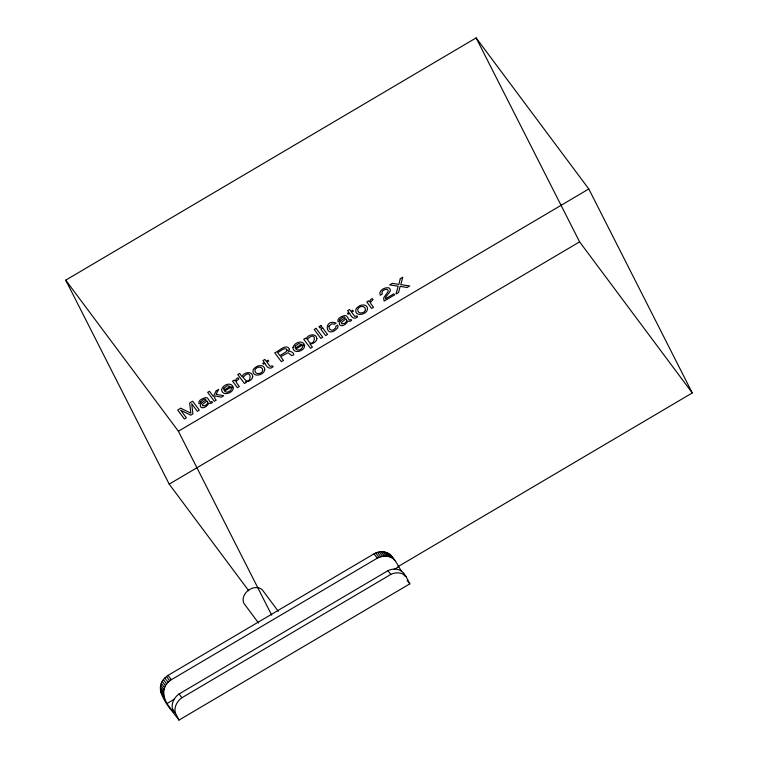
<?xml version="1.0" encoding="UTF-8"?>
<svg xmlns="http://www.w3.org/2000/svg" width="758" height="758" viewBox="0 0 758 758"><rect width="100%" height="100%" fill="white"/><g stroke="black" fill="none" stroke-linecap="round" stroke-linejoin="round"><path stroke-width="1.14" d="M178.983 720.1L175.325 712.766A14.753 11.654 -36.7 0 1 181.361 698.071L391.327 574.138A14.753 11.654 -36.7 0 1 406.051 576.573L409.803 583.85L178.983 720.1C170.825 708.664 148.994 687.771 168.039 675.378L374.026 553.814C388.636 545.798 395.411 561.034 401.569 571.504M406.326 576.999L403.237 572.802A14.753 11.654 -36.7 0 0 388.503 570.357L178.537 694.3A14.753 11.654 -36.7 0 0 172.511 708.995L174.094 712.236C163.235 702.552 158.081 685.99 173.449 678.486L375.598 559.158C381.265 555.377 390.133 554.629 394.823 560.361M248.776 590.814L169.205 484.125L65.719 280.157L476.128 37.9L588.795 188.969L692.281 392.938L397.969 566.662M65.719 280.157L178.395 431.226L588.795 188.969M169.205 484.125L579.605 241.868L692.281 392.938M167.404 703.272L174.52 699.065M394.16 569.419L398.225 567.022M390.503 554.837L393.762 559.215M389.271 553.861L392.54 558.239M387.888 553.056L391.156 557.433M403.578 574.194L404.914 575.985L403.512 573.219M386.372 552.449L389.64 556.817M407.112 580.249L409.803 583.85M384.742 552.032L388.011 556.41M383.027 551.815L386.286 556.192M381.246 551.815L384.514 556.192M379.436 552.014L382.695 556.391M377.607 552.421L380.867 556.798M375.797 553.027L379.057 557.395M387.935 570.641L390.758 574.412M374.026 553.814L377.294 558.191M278.319 611.318L263.727 591.752A11.531 9.105 -36.7 0 0 249.685 589.421A11.531 9.105 -36.7 0 0 243.934 603.434L258.525 622.991M168.039 675.378L171.308 679.746M166.485 676.524L169.745 680.892M179.068 693.93L181.882 697.711M164.865 678.022L168.124 682.399M163.453 679.689L166.713 684.067M162.259 681.47L165.528 685.848M161.331 683.346L164.59 687.724M160.668 685.27L163.936 689.638M160.298 687.193L163.567 691.571M160.222 689.088L163.491 693.466M160.45 690.917L163.709 695.294M160.961 692.632L164.23 697.009M172.691 709.469L175.505 713.25M391.554 555.984L392.549 557.935M476.128 37.9L579.605 241.868M178.395 431.226L271.743 615.221M243.147 377.323C251.429 389.764 253.267 365.318 243.147 377.323M207.768 402.337L207.01 404.204L205.257 405.625L202.452 405.805L202.651 404.374L206.858 400.925L207.768 402.337M346.823 320.255L346.065 322.122L344.312 323.543L341.507 323.723L341.706 322.292L345.913 318.843L346.823 320.255M385.519 297.866L385.509 298.756L393.809 293.858L394.586 294.89L384.145 301.049L383.624 297.951L388.001 291.678L388.248 290.75L387.3 289.442C384.903 288.741 380.459 291.261 382.269 294.066L380.317 295.213C377.92 290.655 385.149 286.704 389.081 287.945C393.222 290.949 386.239 294.729 385.519 297.866M221.611 389.565C221.81 396.965 234.213 393.051 233.322 387.13L231.446 388.248C231.455 391.308 226.651 393.61 224.501 391.1L232.839 386.173C229.863 381.786 222.672 385.225 221.611 389.565M292.948 347.458C293.156 354.858 305.559 350.945 304.659 345.023L302.783 346.131C302.793 349.192 297.989 351.504 295.838 348.993L304.176 344.066C301.201 339.669 294.009 343.118 292.948 347.458M316.901 338.475C316.759 341.82 312.988 344.009 309.908 343.819L312.391 347.145L310.477 348.273L303.712 339.196L305.569 338.096L306.213 338.959C307.587 334.411 316.039 332.696 316.901 338.475M307.435 339.025C313.225 352.498 319.516 328.129 307.435 339.025M200.633 401.759L200.737 402.792L198.956 403.843C197.535 400.186 203.305 398.054 206.081 397.533C208.933 397.315 209.227 403.929 211.927 401.588L212.534 402.394L211.292 403.284L208.782 403.322C203.523 412.144 194.209 406.042 206.081 400.016L205.361 399.144L203.608 399.428L200.633 401.759M339.688 319.677L339.792 320.71L338.011 321.762C336.59 318.104 342.36 315.972 345.136 315.451C347.988 315.233 348.273 321.847 350.982 319.506L351.589 320.312L350.348 321.202L347.837 321.24C342.578 330.062 333.264 323.96 345.136 317.934L344.416 317.062L342.654 317.346L339.688 319.677M287.178 350.139L286.05 351.854L279.892 355.616L277.618 352.555C279.816 352.034 285.34 345.856 287.178 350.139M236.382 381.103L236.524 382.79L239.32 386.542L237.406 387.67L232.545 381.151L234.364 380.08L235.207 381.208L236.373 378.848L237.993 377.768L238.855 378.924L236.382 381.103M370.605 301.883L370.747 303.56L373.542 307.312L371.628 308.44L366.768 301.921L368.587 300.85L369.421 301.978L370.596 299.628L372.216 298.538L373.078 299.694L370.605 301.883M328.849 326.272L329.436 328.925L331.388 330.147A2.729 1.658 -26.9 0 0 333.406 329.863L335.737 327.949L335.841 326.243L337.698 325.144L337.983 326.594A4.548 2.767 -26.9 0 1 337.035 328.64C325.116 339.991 323.202 317.953 336.192 323.126L334.335 324.225L331.805 323.846L328.849 326.272M252.717 376.669C252.262 379.862 248.652 381.985 245.592 381.634L246.208 382.468L244.446 383.51L237.766 374.547L239.623 373.448L242.039 376.688C243.545 372.074 252.509 370.548 252.717 376.669M264.769 369.582C264.248 375.58 251.618 377.948 253.106 370.15A5.467 3.326 -26.9 0 1 255.171 367.621C257.938 364.825 264.76 364.418 264.769 369.582M367.554 308.913C367.033 314.911 354.393 317.28 355.881 309.482A5.467 3.326 -26.9 0 1 357.947 306.952C360.713 304.157 367.535 303.75 367.554 308.913M223.818 388.257L223.904 390.199L230.224 386.466L227.343 385.67L223.818 388.257M295.156 346.141L295.241 348.083L301.561 344.359L298.68 343.564L295.156 346.141M400.271 278.66L398.869 284.411L392.341 283.34L389.688 284.904L398.177 286.173L396.008 294.047L398.556 292.541L400.139 286.316L407.084 287.509L409.708 285.956L400.802 284.62L402.792 277.172L400.271 278.66M262.675 370.548C261.813 374.414 254.517 375.011 254.963 370.122A3.032 1.838 -26.9 0 1 256.166 368.388C258.307 366.038 262.941 366.891 262.675 370.548M365.46 309.88C364.589 313.746 357.293 314.343 357.748 309.454A3.032 1.838 -26.9 0 1 358.941 307.72C361.092 305.37 365.716 306.223 365.46 309.88M289.291 349.533L288.286 351.314C290.797 350.31 297.089 355.066 291.764 355.578L288.087 352.735L280.649 356.62L283.511 360.457L281.389 361.699L274.728 352.764C278.461 351.835 285.595 343.298 289.291 348.689L289.291 349.533M216.219 390.787L213.377 396.453L209.511 391.27L207.673 392.35L214.334 401.285L216.172 400.196L214.353 397.751L215.329 395.97L221.327 397.164L223.771 395.714L216.125 394.359L218.664 389.347L216.219 390.787M272.927 366.701C269.81 370.378 266.314 366.72 264.987 363.29L263.443 364.2L262.78 363.309L264.315 362.4L262.96 360.581L264.893 359.434L266.248 361.253L268.067 360.183L268.739 361.083L266.92 362.153L270.094 366.398L272.283 365.839L272.927 366.701M357.568 316.74C354.45 320.416 350.945 316.768 349.627 313.329L348.083 314.238L347.42 313.348L348.955 312.438L347.6 310.619L349.533 309.482L350.888 311.301L352.707 310.221L353.37 311.121L351.56 312.192L354.725 316.446L356.923 315.878L357.568 316.74M180.726 408.259L177.694 410.04L184.355 418.975L186.373 417.791L180.707 410.286L190.808 415.176L192.902 413.934L191.727 403.777L197.307 411.338L199.316 410.154L192.655 401.219L189.652 402.981L190.836 413.167L180.726 408.259M316.095 328.347L314.182 329.484L320.842 338.419L322.756 337.282L316.095 328.347M320.899 325.514L318.957 326.66L319.885 327.901L321.828 326.755L320.899 325.514M322.728 327.958L320.786 329.114L325.627 335.595L327.57 334.449L322.728 327.958"/></g></svg>
